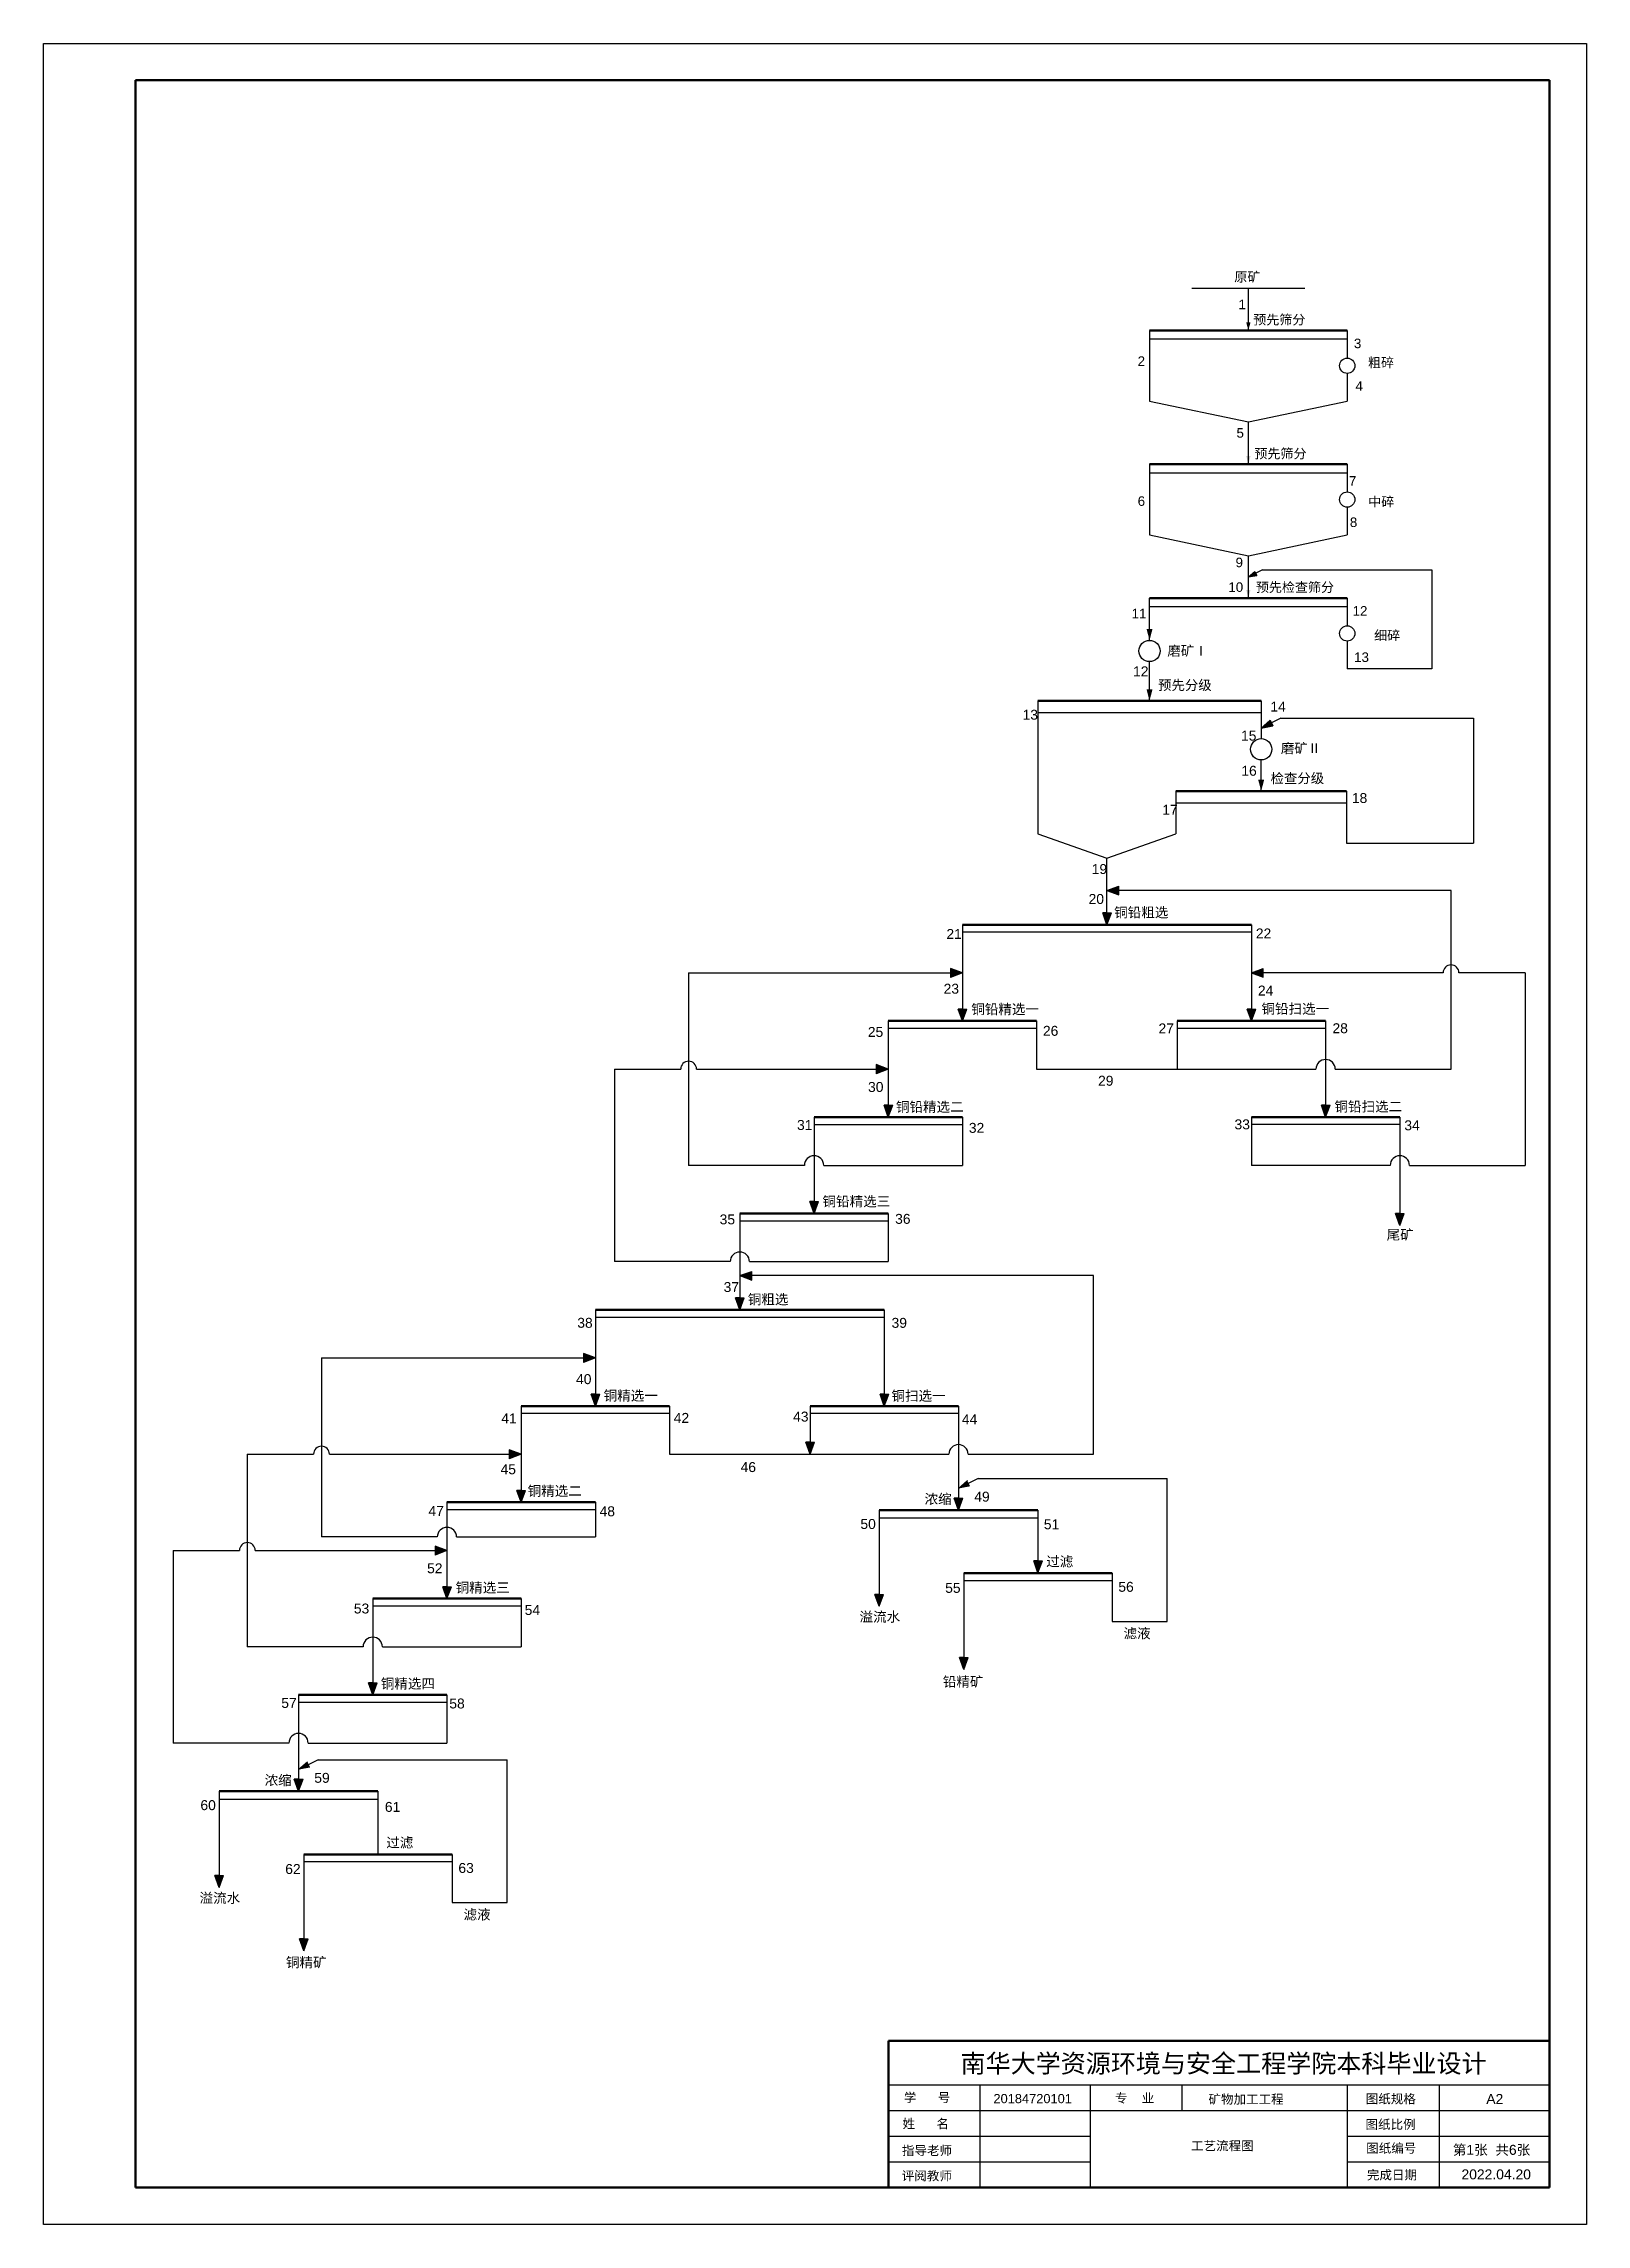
# Model space of a CAD drawing. Header units: millimetres. Extents: x 882 to 1302, y 1875 to 2469.
import ezdxf

# ---------------------------------------------------------------- set-up
doc = ezdxf.new("R2010")
doc.units = ezdxf.units.MM
for name, color, linetype in [('文字', 7, 'Continuous'), ('标题栏', 7, 'Continuous'), ('流程图', 7, 'Continuous')]:
    doc.layers.add(name, color=color, linetype=linetype)
doc.styles.get("Standard").update_dxf_attribs({"font": 'arial.ttf'})

# ---------------------------------------------------------------- blocks, each defined once
blk = doc.blocks.new('箭头')
at = {"layer": '流程图'}
h = blk.add_hatch(color=256, dxfattribs=at)
h.dxf.hatch_style = 1
h.paths.add_polyline_path([(995.57, 2032.57), (995.57, 2031.43), (998.6, 2031.43)])
h.paths.add_polyline_path([(998.6, 2031.43), (995.57, 2031.43), (995.57, 2030.24)])
for p, q in [((998.6, 2031.43), (995.57, 2032.57)), ((995.57, 2032.57), (995.57, 2030.24)), ((998.6, 2031.43), (995.57, 2030.24))]:
    blk.add_line(p, q, dxfattribs=at)

msp = doc.modelspace()

# ---------------------------------------------------------------- hatches: boundary and pattern name
at = {"layer": '流程图'}
h = msp.add_hatch(color=256, dxfattribs=at)
h.dxf.hatch_style = 1
h.paths.add_polyline_path([(1209.5, 2392.87), (1208.92, 2392.87), (1209.5, 2390.64)])
h.paths.add_polyline_path([(1210.09, 2392.87), (1209.5, 2392.87), (1209.5, 2390.64)])
h = msp.add_hatch(color=256, dxfattribs=at)
h.dxf.hatch_style = 1
h.paths.add_polyline_path([(1209.5, 2356.41), (1208.92, 2356.41), (1209.5, 2354.18)])
h.paths.add_polyline_path([(1210.09, 2356.41), (1209.5, 2356.41), (1209.5, 2354.18)])
h.paths.add_polyline_path([(1209.5, 2319.96), (1208.92, 2319.96), (1209.5, 2317.73)])
h.paths.add_polyline_path([(1210.09, 2319.96), (1209.5, 2319.96), (1209.5, 2317.73)])
h = msp.add_hatch(color=256, dxfattribs=at)
h.dxf.hatch_style = 1
h.paths.add_polyline_path([(1211.23, 2325.02), (1209.5, 2323.49), (1211.49, 2324.49)])
h.paths.add_polyline_path([(1211.49, 2324.49), (1209.5, 2323.49), (1211.77, 2323.92)])
h = msp.add_hatch(color=256, dxfattribs=at)
h.dxf.hatch_style = 1
h.paths.add_polyline_path([(1182.59, 2309.35), (1181.78, 2309.35), (1182.59, 2306.23)])
h.paths.add_polyline_path([(1183.41, 2309.35), (1182.59, 2309.35), (1182.59, 2306.23)])
h = msp.add_hatch(color=256, dxfattribs=at)
h.dxf.hatch_style = 1
h.paths.add_polyline_path([(1182.59, 2292.88), (1181.78, 2292.88), (1182.59, 2289.76)])
h.paths.add_polyline_path([(1182.59, 2289.76), (1183.41, 2292.88), (1182.59, 2292.88)])
h = msp.add_hatch(color=256, dxfattribs=at)
h.dxf.hatch_style = 1
h.paths.add_polyline_path([(1215.4, 2284.48), (1212.99, 2282.35), (1215.76, 2283.74)])
h.paths.add_polyline_path([(1215.76, 2283.74), (1212.99, 2282.35), (1216.15, 2282.94)])
h = msp.add_hatch(color=256, dxfattribs=at)
h.dxf.hatch_style = 1
h.paths.add_polyline_path([(1212.99, 2268.28), (1212.17, 2268.28), (1212.99, 2265.16)])
h.paths.add_polyline_path([(1213.81, 2268.28), (1212.99, 2268.28), (1212.99, 2265.16)])
h = msp.add_hatch(color=256, dxfattribs=at)
h.dxf.hatch_style = 1
h.paths.add_polyline_path([(1174.24, 2238.09), (1170.99, 2238.09), (1174.24, 2236.87)])
h.paths.add_polyline_path([(1174.24, 2239.24), (1170.99, 2238.09), (1174.24, 2238.09)])
h = msp.add_hatch(color=256, dxfattribs=at)
h.dxf.hatch_style = 1
h.paths.add_polyline_path([(1170.99, 2228.78), (1172.22, 2232.02), (1170.99, 2232.02), (1169.84, 2232.02)])
h = msp.add_hatch(color=256, dxfattribs=at)
h.dxf.hatch_style = 1
h.paths.add_polyline_path([(1213.57, 2215.67), (1210.33, 2215.67), (1213.57, 2214.45)])
h.paths.add_polyline_path([(1213.57, 2216.82), (1210.33, 2215.67), (1213.57, 2215.67)])
h = msp.add_hatch(color=256, dxfattribs=at)
h.dxf.hatch_style = 1
h.paths.add_polyline_path([(1131.66, 2202.56), (1132.88, 2205.8), (1131.66, 2205.8), (1130.51, 2205.8)])
h = msp.add_hatch(color=256, dxfattribs=at)
h.dxf.hatch_style = 1
h.paths.add_polyline_path([(1210.33, 2202.56), (1211.55, 2205.8), (1210.33, 2205.8), (1209.18, 2205.8)])
h = msp.add_hatch(color=256, dxfattribs=at)
h.dxf.hatch_style = 1
h.paths.add_polyline_path([(1111.46, 2176.33), (1112.68, 2179.58), (1111.46, 2179.58), (1110.31, 2179.58)])
h = msp.add_hatch(color=256, dxfattribs=at)
h.dxf.hatch_style = 1
h.paths.add_polyline_path([(1230.53, 2176.33), (1231.75, 2179.58), (1230.53, 2179.58), (1229.38, 2179.58)])
h = msp.add_hatch(color=256, dxfattribs=at)
h.dxf.hatch_style = 1
h.paths.add_polyline_path([(1091.26, 2150.11), (1092.48, 2153.35), (1091.26, 2153.35), (1090.11, 2153.35)])
h = msp.add_hatch(color=256, dxfattribs=at)
h.dxf.hatch_style = 1
h.paths.add_polyline_path([(1250.73, 2146.87), (1251.95, 2150.11), (1250.73, 2150.11), (1249.58, 2150.11)])
h = msp.add_hatch(color=256, dxfattribs=at)
h.dxf.hatch_style = 1
h.paths.add_polyline_path([(1074.3, 2133.2), (1071.06, 2133.2), (1074.3, 2131.98)])
h.paths.add_polyline_path([(1074.3, 2134.35), (1071.06, 2133.2), (1074.3, 2133.2)])
h = msp.add_hatch(color=256, dxfattribs=at)
h.dxf.hatch_style = 1
h.paths.add_polyline_path([(1071.06, 2123.89), (1072.28, 2127.13), (1071.06, 2127.13), (1069.91, 2127.13)])
h = msp.add_hatch(color=256, dxfattribs=at)
h.dxf.hatch_style = 1
h.paths.add_polyline_path([(1031.72, 2097.66), (1032.94, 2100.91), (1031.72, 2100.91), (1030.57, 2100.91)])
h = msp.add_hatch(color=256, dxfattribs=at)
h.dxf.hatch_style = 1
h.paths.add_polyline_path([(1110.39, 2097.66), (1111.61, 2100.91), (1110.39, 2100.91), (1109.24, 2100.91)])
h = msp.add_hatch(color=256, dxfattribs=at)
h.dxf.hatch_style = 1
h.paths.add_polyline_path([(1090.19, 2084.55), (1091.41, 2087.79), (1090.19, 2087.79), (1089.04, 2087.79)])
h = msp.add_hatch(color=256, dxfattribs=at)
h.dxf.hatch_style = 1
h.paths.add_polyline_path([(1011.52, 2071.44), (1012.74, 2074.68), (1011.52, 2074.68), (1010.37, 2074.68)])
h = msp.add_hatch(color=256, dxfattribs=at)
h.dxf.hatch_style = 1
h.paths.add_polyline_path([(1133.01, 2077.35), (1130.59, 2075.22), (1133.37, 2076.61)])
h.paths.add_polyline_path([(1133.37, 2076.61), (1130.59, 2075.22), (1133.76, 2075.81)])
h = msp.add_hatch(color=256, dxfattribs=at)
h.dxf.hatch_style = 1
h.paths.add_polyline_path([(1131.81, 2072.59), (1130.59, 2072.59), (1129.44, 2072.59), (1130.59, 2069.35)])
h = msp.add_hatch(color=256, dxfattribs=at)
h.dxf.hatch_style = 1
h.paths.add_polyline_path([(1152.21, 2052.28), (1153.43, 2055.52), (1152.21, 2055.52), (1151.06, 2055.52)])
h = msp.add_hatch(color=256, dxfattribs=at)
h.dxf.hatch_style = 1
h.paths.add_polyline_path([(991.32, 2045.21), (992.54, 2048.46), (991.32, 2048.46), (990.17, 2048.46)])
h = msp.add_hatch(color=256, dxfattribs=at)
h.dxf.hatch_style = 1
h.paths.add_polyline_path([(1108.98, 2043.12), (1110.2, 2046.36), (1108.98, 2046.36), (1107.83, 2046.36)])
h = msp.add_hatch(color=256, dxfattribs=at)
h.dxf.hatch_style = 1
h.paths.add_polyline_path([(1132, 2025.9), (1133.23, 2029.14), (1132, 2029.14), (1130.86, 2029.14)])
h = msp.add_hatch(color=256, dxfattribs=at)
h.dxf.hatch_style = 1
h.paths.add_polyline_path([(971.12, 2018.99), (972.34, 2022.23), (971.12, 2022.23), (969.97, 2022.23)])
h = msp.add_hatch(color=256, dxfattribs=at)
h.dxf.hatch_style = 1
h.paths.add_polyline_path([(950.92, 1992.77), (952.14, 1996.01), (950.92, 1996.01), (949.77, 1996.01)])
h = msp.add_hatch(color=256, dxfattribs=at)
h.dxf.hatch_style = 1
h.paths.add_polyline_path([(953.34, 2000.77), (950.92, 1998.64), (953.7, 2000.03)])
h.paths.add_polyline_path([(953.7, 2000.03), (950.92, 1998.64), (954.09, 1999.23)])
h = msp.add_hatch(color=256, dxfattribs=at)
h.dxf.hatch_style = 1
h.paths.add_polyline_path([(929.31, 1966.54), (930.53, 1969.79), (929.31, 1969.79), (928.16, 1969.79)])
h = msp.add_hatch(color=256, dxfattribs=at)
h.dxf.hatch_style = 1
h.paths.add_polyline_path([(952.33, 1949.32), (953.55, 1952.57), (952.33, 1952.57), (951.18, 1952.57)])

# ---------------------------------------------------------------- linework, layer by layer
for p, q in [((881.52, 2468.77), (1301.52, 2468.77)), ((881.52, 1874.77), (881.52, 2468.77)), ((1301.52, 2468.77), (1301.52, 1874.77)), ((1111.52, 1912.77), (1291.52, 1912.77)), ((1136.52, 1884.77), (1136.52, 1912.77)), ((1166.52, 1884.77), (1166.52, 1912.77)), ((1191.52, 1905.77), (1191.52, 1912.77)), ((1236.52, 1884.77), (1236.52, 1912.77)), ((1261.52, 1884.77), (1261.52, 1912.77)), ((1111.52, 1905.77), (1291.52, 1905.77)), ((1111.52, 1898.77), (1166.52, 1898.77)), ((1236.52, 1898.77), (1291.52, 1898.77)), ((1111.52, 1891.77), (1166.52, 1891.77)), ((1236.52, 1891.77), (1291.52, 1891.77)), ((1301.52, 1874.77), (881.52, 1874.77))]:
    msp.add_line(p, q)
at = {"lineweight": 50}
for p, q in [((906.52, 1884.77), (906.52, 2458.77)), ((906.52, 2458.77), (1291.52, 2458.77)), ((1291.52, 2458.77), (1291.52, 1884.77)), ((1111.52, 1884.77), (1111.52, 1924.77)), ((1111.52, 1924.77), (1291.52, 1924.77)), ((1291.52, 1884.77), (906.52, 1884.77))]:
    msp.add_line(p, q, dxfattribs=at)
at = {"layer": '流程图'}
for p, q in [((1194.12, 2402.17), (1224.88, 2402.17)), ((1209.5, 2390.64), (1209.5, 2402.17)), ((1182.59, 2390.64), (1182.59, 2371.42)), ((1182.59, 2388.33), (1236.41, 2388.33)), ((1236.41, 2390.64), (1236.41, 2383.1)), ((1236.41, 2378.95), (1236.41, 2371.42)), ((1182.59, 2371.42), (1209.5, 2365.72)), ((1209.5, 2365.72), (1236.41, 2371.42)), ((1209.5, 2354.18), (1209.5, 2365.72)), ((1182.59, 2354.18), (1182.59, 2334.96)), ((1236.41, 2354.18), (1236.41, 2346.65)), ((1182.59, 2351.88), (1236.41, 2351.88)), ((1236.41, 2342.49), (1236.41, 2334.96)), ((1182.59, 2334.96), (1209.5, 2329.26)), ((1209.5, 2329.26), (1236.41, 2334.96)), ((1209.5, 2317.73), (1209.5, 2329.26)), ((1213.35, 2325.42), (1209.5, 2323.49)), ((1209.5, 2323.49), (1211.23, 2325.02)), ((1209.5, 2323.49), (1211.77, 2323.92)), ((1211.23, 2325.02), (1211.77, 2323.92)), ((1213.35, 2325.42), (1259.48, 2325.42)), ((1259.48, 2325.42), (1259.48, 2298.5)), ((1182.59, 2306.23), (1182.59, 2317.73)), ((1236.41, 2317.73), (1236.41, 2310.19)), ((1182.59, 2315.42), (1236.41, 2315.42)), ((1236.41, 2306.04), (1236.41, 2298.5)), ((1182.59, 2289.76), (1182.59, 2300.43)), ((1259.48, 2298.5), (1236.41, 2298.5)), ((1152.19, 2289.76), (1152.19, 2253.53)), ((1212.99, 2289.76), (1212.99, 2279.45)), ((1152.19, 2286.54), (1212.99, 2286.54)), ((1218.36, 2285.03), (1212.99, 2282.35)), ((1212.99, 2282.35), (1215.4, 2284.48)), ((1212.99, 2282.35), (1216.15, 2282.94)), ((1215.4, 2284.48), (1216.15, 2282.94)), ((1218.36, 2285.03), (1270.82, 2285.03)), ((1270.82, 2285.03), (1270.82, 2250.98)), ((1212.99, 2265.16), (1212.99, 2273.65)), ((1189.79, 2265.16), (1189.79, 2253.53)), ((1236.18, 2265.16), (1236.18, 2250.98)), ((1189.79, 2261.94), (1236.18, 2261.94)), ((1152.19, 2253.53), (1170.99, 2246.92)), ((1170.99, 2246.92), (1189.79, 2253.53)), ((1170.99, 2228.78), (1170.99, 2246.92)), ((1236.18, 2250.98), (1270.82, 2250.98)), ((1170.99, 2238.09), (1174.24, 2239.24)), ((1264.68, 2238.09), (1170.99, 2238.09)), ((1170.99, 2238.09), (1174.24, 2236.87)), ((1174.24, 2236.87), (1174.24, 2239.24)), ((1264.68, 2189.44), (1264.68, 2238.09)), ((1131.66, 2228.78), (1131.66, 2202.56)), ((1170.99, 2232.02), (1169.84, 2232.02)), ((1170.99, 2228.78), (1169.84, 2232.02)), ((1170.99, 2228.78), (1172.22, 2232.02)), ((1170.99, 2232.02), (1172.22, 2232.02)), ((1210.33, 2228.78), (1210.33, 2202.56)), ((1131.66, 2226.81), (1210.33, 2226.81)), ((1057.11, 2215.67), (1131.66, 2215.67)), ((1057.11, 2215.67), (1057.11, 2163.22)), ((1210.33, 2215.67), (1213.57, 2216.82)), ((1262.51, 2215.67), (1210.33, 2215.67)), ((1210.33, 2215.67), (1213.57, 2214.45)), ((1213.57, 2214.45), (1213.57, 2216.82)), ((1284.88, 2215.67), (1266.84, 2215.67)), ((1284.88, 2215.67), (1284.88, 2163.22)), ((1131.66, 2205.8), (1130.51, 2205.8)), ((1131.66, 2202.56), (1130.51, 2205.8)), ((1131.66, 2202.56), (1132.88, 2205.8)), ((1131.66, 2205.8), (1132.88, 2205.8)), ((1210.33, 2205.8), (1209.18, 2205.8)), ((1210.33, 2202.56), (1209.18, 2205.8)), ((1210.33, 2202.56), (1211.55, 2205.8)), ((1210.33, 2205.8), (1211.55, 2205.8)), ((1111.46, 2202.56), (1111.46, 2176.33)), ((1111.46, 2200.59), (1151.86, 2200.59)), ((1151.86, 2202.56), (1151.86, 2189.44)), ((1190.13, 2202.56), (1190.13, 2189.44)), ((1190.13, 2200.59), (1230.53, 2200.59)), ((1230.53, 2202.56), (1230.53, 2176.33)), ((1036.91, 2189.44), (1054.95, 2189.44)), ((1036.91, 2189.44), (1036.91, 2137)), ((1059.27, 2189.44), (1111.46, 2189.44)), ((1111.46, 2189.44), (1108.21, 2190.67)), ((1111.46, 2189.44), (1108.21, 2188.3)), ((1151.86, 2189.44), (1227.91, 2189.44)), ((1233.15, 2189.44), (1264.68, 2189.44)), ((1091.26, 2176.33), (1091.26, 2150.11)), ((1091.26, 2174.37), (1131.66, 2174.37)), ((1111.46, 2179.58), (1110.31, 2179.58)), ((1111.46, 2176.33), (1110.31, 2179.58)), ((1111.46, 2176.33), (1112.68, 2179.58)), ((1111.46, 2179.58), (1112.68, 2179.58)), ((1131.66, 2176.33), (1131.66, 2163.22)), ((1210.33, 2176.33), (1210.33, 2163.22)), ((1250.73, 2174.37), (1210.33, 2174.37)), ((1230.53, 2179.58), (1229.38, 2179.58)), ((1230.53, 2176.33), (1229.38, 2179.58)), ((1230.53, 2176.33), (1231.75, 2179.58)), ((1230.53, 2179.58), (1231.75, 2179.58)), ((1250.73, 2176.33), (1250.73, 2150.11)), ((1088.63, 2163.22), (1057.11, 2163.22)), ((1093.88, 2163.22), (1131.66, 2163.22)), ((1248.11, 2163.22), (1210.33, 2163.22)), ((1253.35, 2163.22), (1284.88, 2163.22)), ((1091.26, 2153.35), (1090.11, 2153.35)), ((1091.26, 2150.11), (1090.11, 2153.35)), ((1091.26, 2150.11), (1092.48, 2153.35)), ((1091.26, 2153.35), (1092.48, 2153.35)), ((1071.06, 2150.11), (1071.06, 2123.89)), ((1071.06, 2148.14), (1111.46, 2148.14)), ((1111.46, 2150.11), (1111.46, 2137)), ((1250.73, 2150.11), (1249.58, 2150.11)), ((1250.73, 2146.87), (1249.58, 2150.11)), ((1250.73, 2146.87), (1251.95, 2150.11)), ((1250.73, 2150.11), (1251.95, 2150.11)), ((1068.43, 2137), (1036.91, 2137)), ((1071.06, 2133.2), (1074.3, 2134.35)), ((1167.31, 2133.2), (1071.06, 2133.2)), ((1071.06, 2133.2), (1074.3, 2131.98)), ((1071.06, 2133.2), (1074.3, 2131.98)), ((1073.68, 2137), (1111.46, 2137)), ((1074.3, 2131.98), (1074.3, 2134.35)), ((1167.31, 2084.55), (1167.31, 2133.2)), ((1071.06, 2127.13), (1069.91, 2127.13)), ((1071.06, 2123.89), (1069.91, 2127.13)), ((1071.06, 2123.89), (1072.28, 2127.13)), ((1071.06, 2127.13), (1072.28, 2127.13)), ((1031.72, 2123.89), (1031.72, 2097.66)), ((1031.72, 2121.92), (1110.39, 2121.92)), ((1110.39, 2123.89), (1110.39, 2097.66)), ((957.17, 2110.77), (1031.72, 2110.77)), ((957.17, 2110.77), (957.17, 2062)), ((1011.52, 2097.66), (1011.52, 2071.44)), ((1031.72, 2100.91), (1030.57, 2100.91)), ((1031.72, 2097.66), (1030.57, 2100.91)), ((1031.72, 2097.66), (1032.94, 2100.91)), ((1031.72, 2100.91), (1032.94, 2100.91)), ((1051.92, 2097.66), (1051.92, 2084.55)), ((1090.19, 2097.66), (1090.19, 2084.55)), ((1110.39, 2100.91), (1109.24, 2100.91)), ((1110.39, 2097.66), (1109.24, 2100.91)), ((1110.39, 2097.66), (1111.61, 2100.91)), ((1110.39, 2100.91), (1111.61, 2100.91)), ((1130.59, 2097.66), (1130.59, 2072.59)), ((1011.52, 2095.7), (1051.92, 2095.7)), ((1090.19, 2095.7), (1130.59, 2095.7)), ((1090.19, 2087.79), (1089.04, 2087.79)), ((1090.19, 2084.55), (1089.04, 2087.79)), ((1090.19, 2084.55), (1091.41, 2087.79)), ((1090.19, 2087.79), (1091.41, 2087.79)), ((936.97, 2084.55), (955.01, 2084.55)), ((936.97, 2084.55), (936.97, 2032.1)), ((959.34, 2084.55), (1011.52, 2084.55)), ((1051.92, 2084.55), (1127.97, 2084.55)), ((1133.21, 2084.55), (1167.31, 2084.55)), ((1011.52, 2074.68), (1010.37, 2074.68)), ((1011.52, 2071.44), (1010.37, 2074.68)), ((1011.52, 2071.44), (1012.74, 2074.68)), ((1011.52, 2074.68), (1012.74, 2074.68)), ((1135.96, 2077.9), (1130.59, 2075.22)), ((1130.59, 2075.22), (1133.01, 2077.35)), ((1135.96, 2077.9), (1187.41, 2077.9)), ((1187.41, 2039.01), (1187.41, 2077.9)), ((991.32, 2071.44), (991.32, 2045.21)), ((991.32, 2069.47), (1031.72, 2069.47)), ((1031.72, 2071.44), (1031.72, 2062)), ((1108.98, 2069.35), (1108.98, 2043.12)), ((1108.98, 2067.21), (1152.21, 2067.21)), ((1130.59, 2072.59), (1129.44, 2072.59)), ((1130.59, 2069.35), (1129.44, 2072.59)), ((1130.59, 2069.35), (1131.81, 2072.59)), ((1130.59, 2072.59), (1131.81, 2072.59)), ((1152.21, 2069.35), (1152.21, 2052.28)), ((988.7, 2062), (957.17, 2062)), ((993.94, 2062), (1031.72, 2062)), ((916.77, 2058.33), (934.81, 2058.33)), ((916.77, 2058.33), (916.77, 2005.88)), ((939.14, 2058.33), (991.32, 2058.33)), ((1152.21, 2055.52), (1151.06, 2055.52)), ((1152.21, 2052.28), (1151.06, 2055.52)), ((1152.21, 2052.28), (1153.43, 2055.52)), ((1152.21, 2055.52), (1153.43, 2055.52)), ((1132, 2052.13), (1132, 2025.9)), ((1132, 2050.16), (1172.41, 2050.16)), ((1172.41, 2052.13), (1172.41, 2039.01)), ((971.12, 2045.21), (971.12, 2018.99)), ((991.32, 2048.46), (990.17, 2048.46)), ((991.32, 2045.21), (990.17, 2048.46)), ((991.32, 2045.21), (992.54, 2048.46)), ((991.32, 2048.46), (992.54, 2048.46)), ((1011.52, 2045.21), (1011.52, 2032.1)), ((1108.98, 2046.36), (1107.83, 2046.36)), ((1108.98, 2043.12), (1107.83, 2046.36)), ((1108.98, 2043.12), (1110.2, 2046.36)), ((1108.98, 2046.36), (1110.2, 2046.36)), ((971.12, 2043.25), (1011.52, 2043.25)), ((1172.41, 2039.01), (1187.41, 2039.01)), ((968.5, 2032.1), (936.97, 2032.1)), ((973.74, 2032.1), (1011.52, 2032.1)), ((1132, 2029.14), (1130.86, 2029.14)), ((1132, 2025.9), (1130.86, 2029.14)), ((1132, 2025.9), (1133.23, 2029.14)), ((1132, 2029.14), (1133.23, 2029.14)), ((971.12, 2022.23), (969.97, 2022.23)), ((971.12, 2018.99), (969.97, 2022.23)), ((971.12, 2018.99), (972.34, 2022.23)), ((971.12, 2022.23), (972.34, 2022.23)), ((950.92, 2018.99), (950.92, 1992.77)), ((950.92, 2017.02), (991.32, 2017.02)), ((991.32, 2018.99), (991.32, 2005.88)), ((948.3, 2005.88), (916.77, 2005.88)), ((953.54, 2005.88), (991.32, 2005.88)), ((950.92, 1996.01), (949.77, 1996.01)), ((950.92, 1992.77), (949.77, 1996.01)), ((956.29, 2001.33), (950.92, 1998.64)), ((950.92, 1998.64), (953.34, 2000.77)), ((950.92, 1992.77), (952.14, 1996.01)), ((950.92, 1996.01), (952.14, 1996.01)), ((956.29, 2001.33), (1007.74, 2001.33)), ((1007.74, 1962.44), (1007.74, 2001.33)), ((929.31, 1992.77), (929.31, 1966.54)), ((929.31, 1990.63), (972.53, 1990.63)), ((972.53, 1992.77), (972.53, 1975.7)), ((952.33, 1975.55), (952.33, 1949.32)), ((952.33, 1973.58), (992.73, 1973.58)), ((992.73, 1975.55), (992.73, 1962.44)), ((929.31, 1969.79), (928.16, 1969.79)), ((929.31, 1966.54), (928.16, 1969.79)), ((929.31, 1966.54), (930.53, 1969.79)), ((929.31, 1969.79), (930.53, 1969.79)), ((992.73, 1962.44), (1007.74, 1962.44)), ((952.33, 1952.57), (951.18, 1952.57)), ((952.33, 1949.32), (951.18, 1952.57)), ((952.33, 1949.32), (953.55, 1952.57)), ((952.33, 1952.57), (953.55, 1952.57))]:
    msp.add_line(p, q, dxfattribs=at)
at = {"layer": '流程图', "lineweight": 50}
for p, q in [((1182.59, 2390.64), (1236.41, 2390.64)), ((1182.59, 2354.18), (1236.41, 2354.18)), ((1182.59, 2317.73), (1236.41, 2317.73)), ((1152.19, 2289.76), (1212.99, 2289.76)), ((1189.79, 2265.16), (1236.18, 2265.16)), ((1131.66, 2228.78), (1210.33, 2228.78)), ((1111.46, 2202.56), (1151.86, 2202.56)), ((1190.13, 2202.56), (1230.53, 2202.56)), ((1091.26, 2176.33), (1131.66, 2176.33)), ((1250.73, 2176.33), (1210.33, 2176.33)), ((1071.06, 2150.11), (1111.46, 2150.11)), ((1031.72, 2123.89), (1110.39, 2123.89)), ((1011.52, 2097.66), (1051.92, 2097.66)), ((1090.19, 2097.66), (1130.59, 2097.66)), ((991.32, 2071.44), (1031.72, 2071.44)), ((1108.98, 2069.35), (1152.21, 2069.35)), ((1132, 2052.13), (1172.41, 2052.13)), ((971.12, 2045.21), (1011.52, 2045.21)), ((950.92, 2018.99), (991.32, 2018.99)), ((929.31, 1992.77), (972.53, 1992.77)), ((952.33, 1975.55), (992.73, 1975.55))]:
    msp.add_line(p, q, dxfattribs=at)
at = {"layer": '流程图'}
for centre, radius in [((1236.41, 2381.03), 2.08), ((1236.41, 2344.57), 2.08), ((1182.59, 2303.33), 2.9), ((1236.41, 2308.11), 2.08), ((1212.99, 2276.55), 2.9)]:
    msp.add_circle(centre, radius, dxfattribs=at)
for centre, radius, start in [((1264.68, 2215.67), 2.16, 0), ((1230.53, 2189.44), 2.62, 0), ((1057.11, 2189.44), 2.16, 360), ((1091.26, 2163.22), 2.62, 0), ((1250.73, 2163.22), 2.62, 0), ((1071.06, 2137), 2.62, 0), ((957.17, 2084.55), 2.16, 0), ((1130.59, 2084.55), 2.62, 0), ((991.32, 2062), 2.62, 0), ((936.97, 2058.33), 2.16, 0), ((971.12, 2032.1), 2.62, 0), ((950.92, 2005.88), 2.62, 0)]:
    msp.add_arc(centre, radius, start, 180, dxfattribs=at)

# ---------------------------------------------------------------- block references
at = {"layer": '流程图', "xscale": 1.06986444624658, "yscale": 1.06986444624658, "zscale": 1.06986444624658}
for p in [(63.29, 42.31), (43.09, 16.09), (-36.64, -62.58), (-56.84, -88.8), (-77.04, -115.03)]:
    msp.add_blockref('箭头', p, dxfattribs=at)

# ---------------------------------------------------------------- texts
at = {"layer": '文字'}
for s, height, p in [('原矿', 2.602, (1205.68, 2403.94)), ('1', 2.6, (1206.81, 2396.43)), ('预先筛分', 2.602, (1210.83, 2392.27)), ('3', 2.6, (1238.24, 2385.81)), ('2', 2.6, (1179.36, 2380.99)), ('粗碎', 2.602, (1242.06, 2380.58)), ('4', 2.6, (1238.67, 2374.22)), (' 5', 2.602, (1205.26, 2361.43)), ('预先筛分', 2.602, (1211.13, 2355.79)), ('7', 2.6, (1236.88, 2348.35)), ('6', 2.6, (1179.37, 2342.86)), ('中碎', 2.602, (1242.13, 2342.7)), ('8', 2.6, (1237.14, 2337.1)), ('9', 2.6, (1206.02, 2326.15)), ('10', 2.602, (1204.05, 2319.43)), ('预先检查筛分', 2.602, (1211.54, 2319.4)), ('11', 2.602, (1177.72, 2312.25)), ('12', 2.602, (1237.87, 2312.95)), ('细碎', 2.602, (1243.73, 2306.29)), ('13', 2.602, (1238.29, 2300.34))]:
    msp.add_text(s, height=height, dxfattribs=at).set_placement(p)
at = {"layer": '文字', "attachment_point": 1}
for s, width, gutter_width, insert, char_height in [('{\\fSimSun|b0|i0|c134|p2;磨矿Ⅰ}', 12.3534, 13.37, (1187.46, 2304.72), 2.6747), ('12', 3.1503, 13.51, (1178.11, 2299.14), 2.703), ('{\\fSimSun|b0|i0|c134|p2;预先分级}', 15.2677, 13.37, (1184.92, 2295.37), 2.6747), ('13', 3.1503, 13.51, (1148.04, 2287.32), 2.703), ('14', 3.1503, 13.51, (1215.51, 2289.53), 2.703), ('15', 3.1503, 13.51, (1207.5, 2281.62), 2.703), ('{\\fSimSun|b0|i0|c134|p2;磨矿Ⅱ}', 12.3534, 13.37, (1218.35, 2278.18), 2.6747), ('16', 3.1503, 13.51, (1207.59, 2272.05), 2.703), ('{\\fSimSun|b0|i0|c134|p2;检查分级}', 15.2677, 13.37, (1215.54, 2269.99), 2.6747), ('18', 3.1503, 13.51, (1237.68, 2264.63), 2.703), ('17', 3.1503, 13.51, (1186.07, 2261.44), 2.703), ('19', 3.1503, 13.51, (1166.86, 2245.29), 2.703), ('20', 3.1503, 13.51, (1166, 2237.14), 2.703), ('{\\fSimSun|b0|i0|c134|p34;铜铅粗选}', 15.7985, 13.51, (1172.97, 2233.48), 2.7028), ('21', 3.1503, 13.51, (1127.29, 2227.61), 2.703), ('22', 4.1902, 13.51, (1211.53, 2227.74), 2.703), ('23', 3.1503, 13.51, (1126.54, 2212.69), 2.703), ('24', 3.1503, 13.51, (1212.1, 2212.19), 2.703), ('{\\fSimSun|b0|i0|c134|p34;铜铅精选一}', 19.5032, 13.51, (1134.06, 2207.12), 2.7028), ('{\\fSimSun|b0|i0|c134|p34;铜铅扫选一}', 19.1133, 13.51, (1213.07, 2207.23), 2.7028), ('25', 3.1503, 13.51, (1105.9, 2200.92), 2.703), ('26', 3.1503, 13.51, (1153.57, 2201.22), 2.703), ('27', 3.1503, 13.51, (1185.03, 2201.87), 2.703), ('28', 3.1503, 13.51, (1232.4, 2201.93), 2.703), ('30', 3.1503, 13.51, (1105.96, 2185.93), 2.703), ('29', 3.1503, 13.51, (1168.58, 2187.62), 2.703), ('{\\fSimSun|b0|i0|c134|p34;铜铅精选二}', 20.0882, 13.51, (1113.55, 2180.51), 2.7028), ('{\\fSimSun|b0|i0|c134|p34;铜铅扫选二}', 19.3082, 13.51, (1232.95, 2180.6), 2.7028), ('31', 3.1503, 13.51, (1086.63, 2175.58), 2.703), ('32', 3.1503, 13.51, (1133.4, 2174.79), 2.703), ('33', 3.1503, 13.51, (1205.73, 2175.74), 2.703), ('34', 3.1503, 13.51, (1251.97, 2175.48), 2.703), ('{\\fSimSun|b0|i0|c134|p34;铜铅精选三}', 20.4782, 13.51, (1093.57, 2154.76), 2.7028), ('35', 5.87, 13.51, (1065.56, 2149.86), 2.703), ('36', 3.1503, 13.51, (1113.33, 2150), 2.703), ('{\\fSimSun|b0|i0|c134|p34;尾矿}', 15.7985, 13.51, (1247.15, 2145.7), 2.7028), ('37', 4.9931, 13.51, (1066.65, 2131.43), 2.703), ('{\\fSimSun|b0|i0|c134|p34;铜粗选}', 15.7985, 13.51, (1073.22, 2128.08), 2.7028), ('38', 3.1503, 13.51, (1026.8, 2121.69), 2.703), ('39', 3.1503, 13.51, (1112.36, 2121.68), 2.703), ('40', 4.1902, 13.51, (1026.46, 2106.35), 2.703), ('{\\fSimSun|b0|i0|c134|p34;铜精选一}', 15.7985, 13.51, (1033.98, 2101.86), 2.7028), ('{\\fSimSun|b0|i0|c134|p34;铜扫选一}', 15.7985, 13.51, (1112.34, 2101.81), 2.7028), ('41', 3.1503, 13.51, (1006.11, 2095.65), 2.703), ('42', 3.1503, 13.51, (1053.06, 2095.79), 2.703), ('43', 3.1503, 13.51, (1085.56, 2096.15), 2.703), ('44', 3.1503, 13.51, (1131.5, 2095.41), 2.703), ('45', 3.1503, 13.51, (1005.91, 2081.8), 2.703), ('46', 3.1503, 13.51, (1071.26, 2082.39), 2.703), ('{\\fSimSun|b0|i0|c134|p34;铜精选二}', 15.7985, 13.51, (1013.29, 2075.9), 2.7028), ('{\\fSimSun|b0|i0|c134|p34;浓缩}', 7.8641, 13.51, (1121.34, 2073.7), 2.7028), ('49', 3.1503, 13.51, (1134.87, 2074.33), 2.703), ('47', 3.1503, 13.51, (986.29, 2070.46), 2.703), ('48', 3.1503, 13.51, (1032.87, 2070.36), 2.703), ('50', 3.1503, 13.51, (1103.88, 2066.89), 2.703), ('51', 3.1503, 13.51, (1153.82, 2066.81), 2.703), ('{\\fSimSun|b0|i0|c134|p34;过滤}', 8.1658, 13.51, (1154.46, 2056.69), 2.7028), ('52', 3.1503, 13.51, (985.91, 2054.83), 2.703), ('{\\fSimSun|b0|i0|c134|p34;铜精选三}', 15.7985, 13.51, (993.68, 2049.57), 2.7028), ('55', 3.1503, 13.51, (1126.96, 2049.49), 2.703), ('56', 3.1503, 13.51, (1174.1, 2049.78), 2.703), ('53', 3.1503, 13.51, (965.97, 2043.87), 2.703), ('54', 3.1503, 13.51, (1012.48, 2043.46), 2.703), ('{\\fSimSun|b0|i0|c134|p34;溢流水}', 15.7985, 13.51, (1103.64, 2041.61), 2.7028), ('{\\fSimSun|b0|i0|c134|p34;滤液}', 7.6663, 13.51, (1175.52, 2037.11), 2.7028), ('{\\fSimSun|b0|i0|c134|p34;铜精选四}', 15.7985, 13.51, (973.31, 2023.42), 2.7028), ('{\\fSimSun|b0|i0|c134|p34;铅精矿}', 15.7985, 13.51, (1126.32, 2023.94), 2.7028), ('57', 3.1503, 13.51, (946.22, 2018.14), 2.703), ('58', 5.87, 13.51, (991.96, 2018), 2.703), ('{\\fSimSun|b0|i0|c134|p34;浓缩}', 7.8641, 13.51, (941.67, 1997.12), 2.7028), ('59', 3.1503, 13.51, (955.2, 1997.75), 2.703), ('60', 3.1503, 13.51, (924.2, 1990.31), 2.703), ('61', 3.1503, 13.51, (974.42, 1989.83), 2.703), ('{\\fSimSun|b0|i0|c134|p34;过滤}', 8.1658, 13.51, (974.79, 1980.12), 2.7028), ('62', 3.1503, 13.51, (947.29, 1972.91), 2.703), ('63', 3.1503, 13.51, (994.43, 1973.2), 2.703), ('{\\fSimSun|b0|i0|c134|p34;溢流水}', 15.7985, 13.51, (923.97, 1965.03), 2.7028), ('{\\fSimSun|b0|i0|c134|p34;滤液}', 7.6663, 13.51, (995.84, 1960.53), 2.7028), ('{\\fSimSun|b0|i0|c134|p34;铜精矿}', 15.7985, 13.51, (947.49, 1947.5), 2.7028)]:
    msp.add_mtext_dynamic_manual_height_columns(s, width=width, gutter_width=gutter_width, heights=[0], dxfattribs=dict(at, insert=insert, char_height=char_height))
at = {"layer": '标题栏'}
for s, height, p in [('南华大学资源环境与安全工程学院本科毕业设计', 5, (1131.14, 1916.11)), ('学      号', 2.5, (1115.71, 1908.06)), ('20184720101', 2.5, (1140.1, 1907.78)), ('专    业', 2.5, (1173.18, 1907.93)), ('矿物加工工程', 2.5, (1198.64, 1907.62)), ('图纸规格', 2.5, (1241.45, 1907.71)), ('A2', 2.705, (1274.28, 1907.58)), ('姓      名', 2.5, (1115.36, 1900.94)), ('图纸比例', 2.5, (1241.4, 1900.76)), ('指导老师', 2.5, (1115.19, 1893.63)), ('工艺流程图', 2.5, (1193.9, 1894.93)), ('图纸编号', 2.5, (1241.58, 1894.27)), ('第1张  共6张', 2.705, (1265.17, 1893.72)), ('评阅教师', 2.5, (1115.15, 1886.75)), ('完成日期', 2.5, (1241.78, 1887)), ('2022.04.20', 2.705, (1267.52, 1887.04))]:
    msp.add_text(s, height=height, dxfattribs=at).set_placement(p)

doc.saveas('drawing.dxf')
